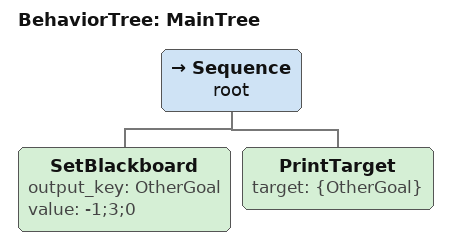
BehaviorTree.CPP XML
<root main_tree_to_execute="MainTree">

  <BehaviorTree ID="MainTree">
    <Sequence name="root">
      <!-- TODO: Swap SetBlackboard with CalculateGoal action and print its result -->
      <SetBlackboard output_key="OtherGoal" value="-1;3;0" />
      <PrintTarget target="{OtherGoal}" />
    </Sequence>
  </BehaviorTree>

</root>
